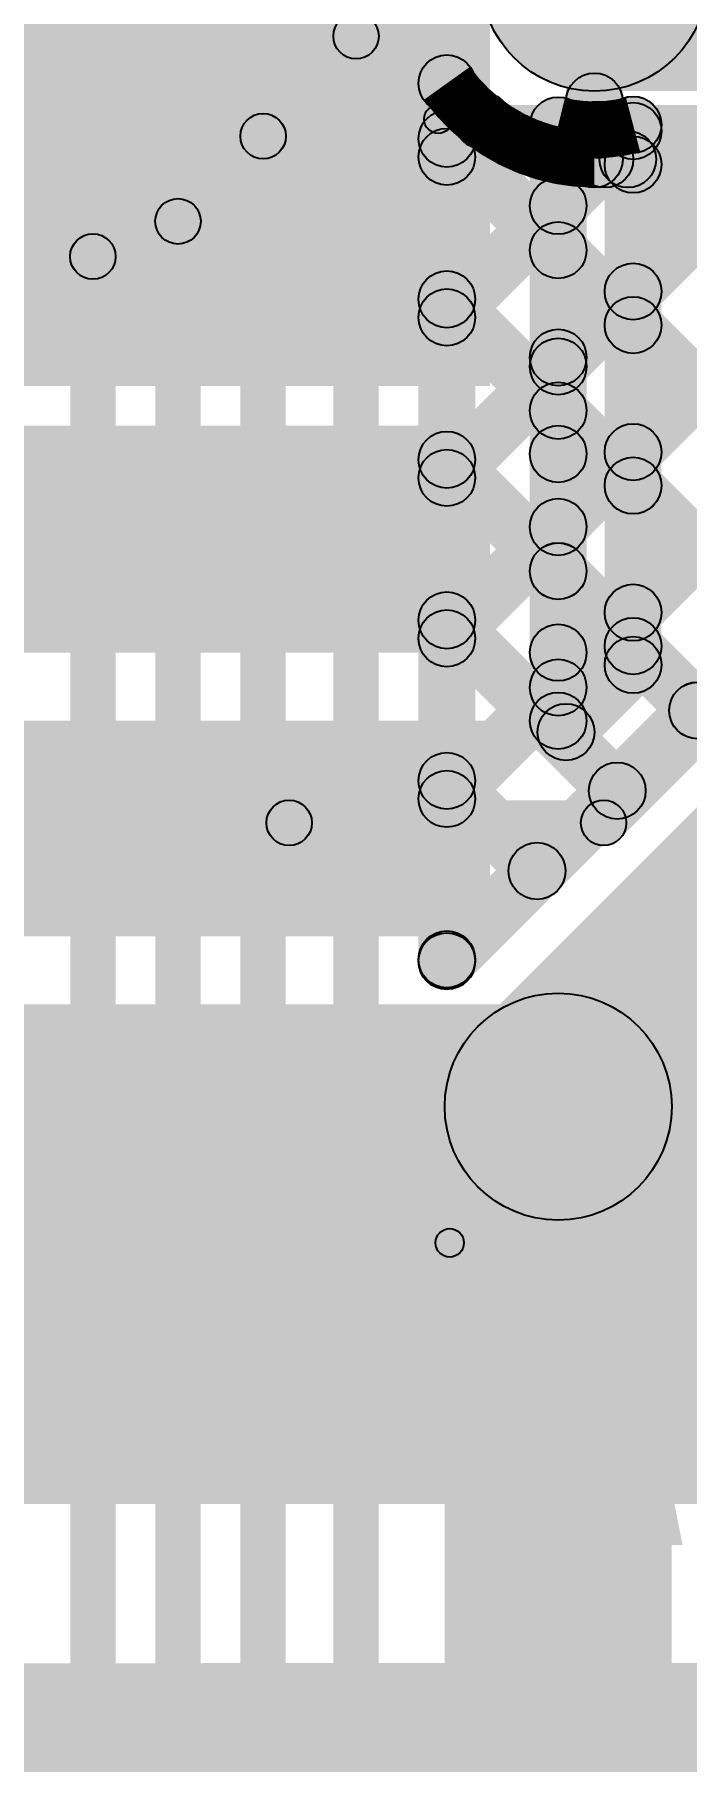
# Model space of a CAD drawing. Header units: millimetres. Extents: x -0.08 to 5.25, y -0.08 to 2.73.
# Drawn here: x 1.7667 to 1.8816, y 1.4186 to 1.7229 of the extents above; entities that cross this region are included whole.
import ezdxf

# ---------------------------------------------------------------- set-up
doc = ezdxf.new("R2010")
doc.units = ezdxf.units.MM
doc.header["$MEASUREMENT"] = 0
for name, color, linetype in [('BottomLayer', 5, 'Continuous'), ('TopLayer', 1, 'Continuous'), ('TopOverlay', 2, 'Continuous'), ('TopPaste', 8, 'Continuous'), ('TopSolder', 216, 'Continuous')]:
    doc.layers.add(name, color=color, linetype=linetype)

# ---------------------------------------------------------------- blocks, each defined once
blk = doc.blocks.new('MCP7940N_I_SN_44')
at = {"layer": 'TopLayer'}
for points in [[(-0.07579, 0.08681), (-0.07579, 0.06319), (-0.13681, 0.06319), (-0.13681, 0.08681)], [(0.13681, 0.08681), (0.13681, 0.06319), (0.07579, 0.06319), (0.07579, 0.08681)], [(-0.07579, 0.03681), (-0.07579, 0.01319), (-0.13681, 0.01319), (-0.13681, 0.03681)], [(0.13681, 0.03681), (0.13681, 0.01319), (0.07579, 0.01319), (0.07579, 0.03681)], [(-0.07579, -0.01319), (-0.07579, -0.03681), (-0.13681, -0.03681), (-0.13681, -0.01319)], [(0.13681, -0.01319), (0.13681, -0.03681), (0.07579, -0.03681), (0.07579, -0.01319)], [(-0.07579, -0.06319), (-0.07579, -0.08681), (-0.13681, -0.08681), (-0.13681, -0.06319)], [(0.13681, -0.06319), (0.13681, -0.08681), (0.07579, -0.08681), (0.07579, -0.06319)]]:
    blk.add_hatch(color=1, dxfattribs=at).paths.add_polyline_path(points)
at = {"layer": 'TopOverlay'}
h = blk.add_hatch(color=2, dxfattribs=at)
edge = h.paths.add_edge_path()
edge.add_arc((-0.126, 0.1), 0.005, 0, 360)
h = blk.add_hatch(color=2, dxfattribs=at)
edge = h.paths.add_edge_path()
edge.add_arc((-0.116, 0.1), 0.005, 0, 360)
h = blk.add_hatch(color=2, dxfattribs=at)
edge = h.paths.add_edge_path()
edge.add_arc((-0.077, 0.099), 0.0025, 0, 360)
for points in [[(0.078, 0.1015), (0.078, 0.0965), (-0.077, 0.0965), (-0.077, 0.1015)], [(0.08, -0.0965), (0.08, -0.1015), (-0.075, -0.1015), (-0.075, -0.0965)]]:
    blk.add_hatch(color=2, dxfattribs=at).paths.add_polyline_path(points)
h = blk.add_hatch(color=2, dxfattribs=at)
edge = h.paths.add_edge_path()
edge.add_arc((0.078, 0.099), 0.0025, 0, 360)
h = blk.add_hatch(color=2, dxfattribs=at)
edge = h.paths.add_edge_path()
edge.add_arc((-0.075, -0.099), 0.0025, 0, 360)
h = blk.add_hatch(color=2, dxfattribs=at)
edge = h.paths.add_edge_path()
edge.add_arc((0.08, -0.099), 0.0025, 0, 360)
at = {"layer": 'TopPaste'}
for points in [[(-0.07579, 0.08681), (-0.07579, 0.06319), (-0.13681, 0.06319), (-0.13681, 0.08681)], [(0.13681, 0.08681), (0.13681, 0.06319), (0.07579, 0.06319), (0.07579, 0.08681)], [(-0.07579, 0.03681), (-0.07579, 0.01319), (-0.13681, 0.01319), (-0.13681, 0.03681)], [(0.13681, 0.03681), (0.13681, 0.01319), (0.07579, 0.01319), (0.07579, 0.03681)], [(-0.07579, -0.01319), (-0.07579, -0.03681), (-0.13681, -0.03681), (-0.13681, -0.01319)], [(0.13681, -0.01319), (0.13681, -0.03681), (0.07579, -0.03681), (0.07579, -0.01319)], [(-0.07579, -0.06319), (-0.07579, -0.08681), (-0.13681, -0.08681), (-0.13681, -0.06319)], [(0.13681, -0.06319), (0.13681, -0.08681), (0.07579, -0.08681), (0.07579, -0.06319)]]:
    blk.add_hatch(color=8, dxfattribs=at).paths.add_polyline_path(points)
at = {"layer": 'TopSolder'}
for points in [[(-0.07179, 0.09081), (-0.07179, 0.05919), (-0.14081, 0.05919), (-0.14081, 0.09081)], [(0.14081, 0.09081), (0.14081, 0.05919), (0.07179, 0.05919), (0.07179, 0.09081)], [(-0.07179, 0.04081), (-0.07179, 0.00919), (-0.14081, 0.00919), (-0.14081, 0.04081)], [(0.14081, 0.04081), (0.14081, 0.00919), (0.07179, 0.00919), (0.07179, 0.04081)], [(-0.07179, -0.00919), (-0.07179, -0.04081), (-0.14081, -0.04081), (-0.14081, -0.00919)], [(0.14081, -0.00919), (0.14081, -0.04081), (0.07179, -0.04081), (0.07179, -0.00919)], [(-0.07179, -0.05919), (-0.07179, -0.09081), (-0.14081, -0.09081), (-0.14081, -0.05919)], [(0.14081, -0.05919), (0.14081, -0.09081), (0.07179, -0.09081), (0.07179, -0.05919)]]:
    blk.add_hatch(color=216, dxfattribs=at).paths.add_polyline_path(points)
at = {"layer": 'TopOverlay', "const_width": 0.01}
blk.add_lwpolyline([(-0.116, 0.1, 1), (-0.126, 0.1, 1)], format="xyb", close=True, dxfattribs=at)
at = {"layer": 'TopOverlay'}
for centre, radius in [((-0.126, 0.1), 0.005), ((-0.116, 0.1), 0.005), ((-0.077, 0.099), 0.0025), ((0.078, 0.099), 0.0025), ((-0.075, -0.099), 0.0025), ((0.08, -0.099), 0.0025)]:
    blk.add_circle(centre, radius, dxfattribs=at)

msp = doc.modelspace()

# ---------------------------------------------------------------- hatches: boundary and pattern name
at = {"layer": 'BottomLayer'}
for points in [[(1.77142, 1.76893), (1.77707, 1.77458), (1.82621, 1.72545), (1.82055, 1.71979)], [(1.84291, 1.55641), (1.83584, 1.56348), (2.04753, 1.77517), (2.0546, 1.76809)], [(1.84291, 1.55641), (1.83584, 1.56348), (2.04753, 1.77517), (2.0546, 1.76809)], [(1.75242, 1.75393), (1.75807, 1.75958), (1.80983, 1.70783), (1.80417, 1.70217)], [(1.86539, 1.71294), (1.86539, 1.75294), (1.95294, 1.75294), (1.95294, 1.71294)], [(1.73742, 1.73893), (1.74307, 1.74458), (1.79483, 1.69283), (1.78917, 1.68717)], [(1.84291, 1.5561), (1.83584, 1.56317), (2.01581, 1.74314), (2.02288, 1.73606)], [(1.84291, 1.5561), (1.83584, 1.56317), (2.01581, 1.74314), (2.02288, 1.73606)], [(1.7312, 1.72393), (1.73686, 1.72958), (1.77983, 1.68662), (1.77417, 1.68096)], [(1.87314, 1.51986), (1.84486, 1.54814), (2.02786, 1.73114), (2.05614, 1.70286)], [(1.82738, 0.73838), (1.81938, 0.73838), (1.81938, 1.72262), (1.82738, 1.72262)], [(1.84438, 1.55963), (1.83438, 1.55963), (1.83438, 1.71431), (1.84438, 1.71431)], [(1.84438, 1.55963), (1.83438, 1.55963), (1.83438, 1.71431), (1.84438, 1.71431)], [(1.84291, 1.69783), (1.83584, 1.7049), (1.84218, 1.71124), (1.84925, 1.70417)], [(1.84291, 1.69783), (1.83584, 1.7049), (1.84218, 1.71124), (1.84925, 1.70417)], [(1.83584, 1.70101), (1.84291, 1.70808), (1.91537, 1.63562), (1.9083, 1.62855)], [(1.83584, 1.70101), (1.84291, 1.70808), (1.91537, 1.63562), (1.9083, 1.62855)], [(1.811, 0.752), (1.803, 0.752), (1.803, 1.705), (1.811, 1.705)], [(1.84291, 1.61298), (1.83584, 1.62005), (1.92027, 1.70448), (1.92734, 1.69741)], [(1.84291, 1.64126), (1.83584, 1.64833), (1.89198, 1.70448), (1.89906, 1.69741)], [(1.84291, 1.58469), (1.83584, 1.59177), (1.94855, 1.70448), (1.95562, 1.69741)], [(1.84291, 1.66955), (1.83584, 1.67662), (1.8637, 1.70448), (1.87077, 1.69741)], [(1.84291, 1.61298), (1.83584, 1.62005), (1.92027, 1.70448), (1.92734, 1.69741)], [(1.84291, 1.66955), (1.83584, 1.67662), (1.8637, 1.70448), (1.87077, 1.69741)], [(1.84291, 1.5847), (1.83584, 1.59177), (1.94855, 1.70448), (1.95562, 1.69741)], [(1.84291, 1.64126), (1.83584, 1.64834), (1.89198, 1.70448), (1.89906, 1.69741)], [(1.86539, 1.69594), (1.86539, 1.70594), (1.95294, 1.70594), (1.95294, 1.69594)], [(1.86539, 1.69594), (1.86539, 1.70594), (1.95294, 1.70594), (1.95294, 1.69594)], [(1.86773, 1.69741), (1.8748, 1.70448), (1.92951, 1.64977), (1.92244, 1.6427)], [(1.86773, 1.69741), (1.8748, 1.70448), (1.92951, 1.64977), (1.92244, 1.6427)], [(1.796, 0.761), (1.788, 0.761), (1.788, 1.69), (1.796, 1.69)], [(1.781, 0.886), (1.773, 0.886), (1.773, 1.68379), (1.781, 1.68379)], [(1.83584, 1.67273), (1.84291, 1.6798), (1.90123, 1.62148), (1.89416, 1.61441)], [(1.83584, 1.67273), (1.84291, 1.6798), (1.90123, 1.62148), (1.89416, 1.61441)], [(1.83584, 1.64444), (1.84291, 1.65151), (1.88709, 1.60734), (1.88001, 1.60027)], [(1.83584, 1.64444), (1.84291, 1.65151), (1.88709, 1.60734), (1.88001, 1.60027)], [(1.83584, 1.61616), (1.84291, 1.62323), (1.87294, 1.5932), (1.86587, 1.58613)], [(1.83584, 1.61616), (1.84291, 1.62323), (1.87294, 1.5932), (1.86587, 1.58613)], [(1.83584, 1.58787), (1.84291, 1.59494), (1.8588, 1.57906), (1.85173, 1.57199)], [(1.83584, 1.58787), (1.84291, 1.59494), (1.8588, 1.57906), (1.85173, 1.57198)], [(1.879, 1.263), (1.839, 1.263), (1.839, 1.534), (1.879, 1.534)]]:
    msp.add_hatch(color=5, dxfattribs=at).paths.add_polyline_path(points)
h = msp.add_hatch(color=5, dxfattribs=at)
edge = h.paths.add_edge_path()
edge.add_arc((1.86539, 1.73294), 0.02, 0, 360)
h = msp.add_hatch(color=5, dxfattribs=at)
edge = h.paths.add_edge_path()
edge.add_arc((1.86539, 1.73294), 0.01181, 0, 360)
h = msp.add_hatch(color=5, dxfattribs=at)
edge = h.paths.add_edge_path()
edge.add_arc((1.82338, 1.72262), 0.004, 0, 360)
h = msp.add_hatch(color=5, dxfattribs=at)
edge = h.paths.add_edge_path()
edge.add_arc((1.82338, 1.72262), 0.004, 0, 360)
h = msp.add_hatch(color=5, dxfattribs=at)
edge = h.paths.add_edge_path()
edge.add_arc((1.83938, 1.71431), 0.005, 0, 360)
h = msp.add_hatch(color=5, dxfattribs=at)
edge = h.paths.add_edge_path()
edge.add_arc((1.83938, 1.71431), 0.005, 0, 360)
h = msp.add_hatch(color=5, dxfattribs=at)
edge = h.paths.add_edge_path()
edge.add_arc((1.83938, 1.71431), 0.005, 0, 360)
h = msp.add_hatch(color=5, dxfattribs=at)
edge = h.paths.add_edge_path()
edge.add_arc((1.83938, 1.71431), 0.005, 0, 360)
h = msp.add_hatch(color=5, dxfattribs=at)
edge = h.paths.add_edge_path()
edge.add_arc((1.84572, 1.70771), 0.005, 0, 360)
h = msp.add_hatch(color=5, dxfattribs=at)
edge = h.paths.add_edge_path()
edge.add_arc((1.84572, 1.70771), 0.005, 0, 360)
h = msp.add_hatch(color=5, dxfattribs=at)
edge = h.paths.add_edge_path()
edge.add_arc((1.807, 1.705), 0.004, 0, 360)
h = msp.add_hatch(color=5, dxfattribs=at)
edge = h.paths.add_edge_path()
edge.add_arc((1.807, 1.705), 0.004, 0, 360)
h = msp.add_hatch(color=5, dxfattribs=at)
edge = h.paths.add_edge_path()
edge.add_arc((1.83938, 1.70455), 0.005, 0, 360)
h = msp.add_hatch(color=5, dxfattribs=at)
edge = h.paths.add_edge_path()
edge.add_arc((1.83938, 1.70455), 0.005, 0, 360)
h = msp.add_hatch(color=5, dxfattribs=at)
edge = h.paths.add_edge_path()
edge.add_arc((1.83938, 1.70137), 0.005, 0, 360)
h = msp.add_hatch(color=5, dxfattribs=at)
edge = h.paths.add_edge_path()
edge.add_arc((1.83938, 1.70137), 0.005, 0, 360)
h = msp.add_hatch(color=5, dxfattribs=at)
edge = h.paths.add_edge_path()
edge.add_arc((1.86539, 1.70094), 0.005, 0, 360)
h = msp.add_hatch(color=5, dxfattribs=at)
edge = h.paths.add_edge_path()
edge.add_arc((1.86539, 1.70094), 0.005, 0, 360)
h = msp.add_hatch(color=5, dxfattribs=at)
edge = h.paths.add_edge_path()
edge.add_arc((1.86539, 1.70094), 0.005, 0, 360)
h = msp.add_hatch(color=5, dxfattribs=at)
edge = h.paths.add_edge_path()
edge.add_arc((1.86539, 1.70094), 0.005, 0, 360)
h = msp.add_hatch(color=5, dxfattribs=at)
edge = h.paths.add_edge_path()
edge.add_arc((1.86724, 1.70094), 0.005, 0, 360)
h = msp.add_hatch(color=5, dxfattribs=at)
edge = h.paths.add_edge_path()
edge.add_arc((1.86724, 1.70094), 0.005, 0, 360)
h = msp.add_hatch(color=5, dxfattribs=at)
edge = h.paths.add_edge_path()
edge.add_arc((1.87127, 1.70094), 0.005, 0, 360)
h = msp.add_hatch(color=5, dxfattribs=at)
edge = h.paths.add_edge_path()
edge.add_arc((1.87127, 1.70094), 0.005, 0, 360)
h = msp.add_hatch(color=5, dxfattribs=at)
edge = h.paths.add_edge_path()
edge.add_arc((1.792, 1.69), 0.004, 0, 360)
h = msp.add_hatch(color=5, dxfattribs=at)
edge = h.paths.add_edge_path()
edge.add_arc((1.792, 1.69), 0.004, 0, 360)
h = msp.add_hatch(color=5, dxfattribs=at)
edge = h.paths.add_edge_path()
edge.add_arc((1.777, 1.68379), 0.004, 0, 360)
h = msp.add_hatch(color=5, dxfattribs=at)
edge = h.paths.add_edge_path()
edge.add_arc((1.777, 1.68379), 0.004, 0, 360)
h = msp.add_hatch(color=5, dxfattribs=at)
edge = h.paths.add_edge_path()
edge.add_arc((1.83938, 1.67626), 0.005, 0, 360)
h = msp.add_hatch(color=5, dxfattribs=at)
edge = h.paths.add_edge_path()
edge.add_arc((1.83938, 1.67626), 0.005, 0, 360)
h = msp.add_hatch(color=5, dxfattribs=at)
edge = h.paths.add_edge_path()
edge.add_arc((1.83938, 1.67308), 0.005, 0, 360)
h = msp.add_hatch(color=5, dxfattribs=at)
edge = h.paths.add_edge_path()
edge.add_arc((1.83938, 1.67308), 0.005, 0, 360)
h = msp.add_hatch(color=5, dxfattribs=at)
edge = h.paths.add_edge_path()
edge.add_arc((1.83938, 1.64798), 0.005, 0, 360)
h = msp.add_hatch(color=5, dxfattribs=at)
edge = h.paths.add_edge_path()
edge.add_arc((1.83938, 1.64798), 0.005, 0, 360)
h = msp.add_hatch(color=5, dxfattribs=at)
edge = h.paths.add_edge_path()
edge.add_arc((1.83938, 1.6448), 0.005, 0, 360)
h = msp.add_hatch(color=5, dxfattribs=at)
edge = h.paths.add_edge_path()
edge.add_arc((1.83938, 1.6448), 0.005, 0, 360)
h = msp.add_hatch(color=5, dxfattribs=at)
edge = h.paths.add_edge_path()
edge.add_arc((1.83938, 1.61969), 0.005, 0, 360)
h = msp.add_hatch(color=5, dxfattribs=at)
edge = h.paths.add_edge_path()
edge.add_arc((1.83938, 1.61969), 0.005, 0, 360)
h = msp.add_hatch(color=5, dxfattribs=at)
edge = h.paths.add_edge_path()
edge.add_arc((1.83938, 1.61651), 0.005, 0, 360)
h = msp.add_hatch(color=5, dxfattribs=at)
edge = h.paths.add_edge_path()
edge.add_arc((1.83938, 1.61652), 0.005, 0, 360)
h = msp.add_hatch(color=5, dxfattribs=at)
edge = h.paths.add_edge_path()
edge.add_arc((1.88355, 1.60381), 0.005, 0, 360)
h = msp.add_hatch(color=5, dxfattribs=at)
edge = h.paths.add_edge_path()
edge.add_arc((1.88355, 1.6038), 0.005, 0, 360)
h = msp.add_hatch(color=5, dxfattribs=at)
edge = h.paths.add_edge_path()
edge.add_arc((1.83938, 1.59141), 0.005, 0, 360)
h = msp.add_hatch(color=5, dxfattribs=at)
edge = h.paths.add_edge_path()
edge.add_arc((1.83938, 1.59141), 0.005, 0, 360)
h = msp.add_hatch(color=5, dxfattribs=at)
edge = h.paths.add_edge_path()
edge.add_arc((1.86941, 1.58966), 0.005, 0, 360)
h = msp.add_hatch(color=5, dxfattribs=at)
edge = h.paths.add_edge_path()
edge.add_arc((1.86941, 1.58966), 0.005, 0, 360)
h = msp.add_hatch(color=5, dxfattribs=at)
edge = h.paths.add_edge_path()
edge.add_arc((1.83938, 1.58823), 0.005, 0, 360)
h = msp.add_hatch(color=5, dxfattribs=at)
edge = h.paths.add_edge_path()
edge.add_arc((1.83938, 1.58823), 0.005, 0, 360)
h = msp.add_hatch(color=5, dxfattribs=at)
edge = h.paths.add_edge_path()
edge.add_arc((1.85527, 1.57552), 0.005, 0, 360)
h = msp.add_hatch(color=5, dxfattribs=at)
edge = h.paths.add_edge_path()
edge.add_arc((1.85527, 1.57552), 0.005, 0, 360)
h = msp.add_hatch(color=5, dxfattribs=at)
edge = h.paths.add_edge_path()
edge.add_arc((1.83938, 1.55995), 0.005, 0, 360)
h = msp.add_hatch(color=5, dxfattribs=at)
edge = h.paths.add_edge_path()
edge.add_arc((1.83938, 1.55995), 0.005, 0, 360)
h = msp.add_hatch(color=5, dxfattribs=at)
edge = h.paths.add_edge_path()
edge.add_arc((1.83938, 1.55963), 0.005, 0, 360)
h = msp.add_hatch(color=5, dxfattribs=at)
edge = h.paths.add_edge_path()
edge.add_arc((1.83938, 1.55963), 0.005, 0, 360)
h = msp.add_hatch(color=5, dxfattribs=at)
edge = h.paths.add_edge_path()
edge.add_arc((1.83938, 1.55963), 0.005, 0, 360)
h = msp.add_hatch(color=5, dxfattribs=at)
edge = h.paths.add_edge_path()
edge.add_arc((1.83938, 1.55963), 0.005, 0, 360)
h = msp.add_hatch(color=5, dxfattribs=at)
edge = h.paths.add_edge_path()
edge.add_arc((1.859, 1.534), 0.02, 0, 360)
h = msp.add_hatch(color=5, dxfattribs=at)
edge = h.paths.add_edge_path()
edge.add_arc((1.859, 1.534), 0.02, 0, 360)
at = {"layer": 'TopLayer'}
h = msp.add_hatch(color=1, dxfattribs=at)
edge = h.paths.add_edge_path()
edge.add_arc((1.86539, 1.73294), 0.01181, 0, 360)
for points in [[(1.87039, 1.71113), (1.86039, 1.71113), (1.86039, 1.73294), (1.87039, 1.73294)], [(1.87039, 1.71113), (1.86039, 1.71113), (1.86039, 1.73294), (1.87039, 1.73294)], [(1.727, 1.661), (1.847, 1.661), (1.847, 1.729), (1.727, 1.729)], [(1.86254, 1.68917), (1.85546, 1.69624), (1.86867, 1.70945), (1.87574, 1.70237)], [(1.86254, 1.68917), (1.85546, 1.69624), (1.86867, 1.70945), (1.87574, 1.70237)], [(1.86253, 1.7026), (1.8696, 1.70967), (1.87574, 1.70354), (1.86867, 1.69647)], [(1.86253, 1.7026), (1.8696, 1.70967), (1.87574, 1.70354), (1.86867, 1.69647)], [(1.864, 1.666), (1.854, 1.666), (1.854, 1.7069), (1.864, 1.7069)], [(1.864, 1.666), (1.854, 1.666), (1.854, 1.7069), (1.864, 1.7069)], [(1.8772, 1.61183), (1.8672, 1.61183), (1.8672, 1.70701), (1.8772, 1.70701)], [(1.8772, 1.61183), (1.8672, 1.61183), (1.8672, 1.70701), (1.8772, 1.70701)], [(1.85546, 1.68139), (1.86254, 1.68846), (1.87574, 1.67526), (1.86867, 1.66818)], [(1.85546, 1.68139), (1.86254, 1.68846), (1.87574, 1.67525), (1.86867, 1.66818)], [(1.86254, 1.66089), (1.85546, 1.66796), (1.86867, 1.68116), (1.87574, 1.67409)], [(1.86254, 1.66089), (1.85546, 1.66796), (1.86867, 1.68116), (1.87574, 1.67409)], [(1.864, 1.649), (1.854, 1.649), (1.854, 1.666), (1.864, 1.666)], [(1.864, 1.649), (1.854, 1.649), (1.854, 1.666), (1.864, 1.666)], [(1.864, 1.649), (1.854, 1.649), (1.854, 1.666), (1.864, 1.666)], [(1.864, 1.649), (1.854, 1.649), (1.854, 1.666), (1.864, 1.666)], [(1.85546, 1.6531), (1.86254, 1.66018), (1.87574, 1.64697), (1.86867, 1.6399)], [(1.85546, 1.6531), (1.86254, 1.66017), (1.87574, 1.64697), (1.86867, 1.6399)], [(1.727, 1.614), (1.847, 1.614), (1.847, 1.654), (1.727, 1.654)], [(1.86254, 1.6326), (1.85546, 1.63967), (1.86867, 1.65288), (1.87574, 1.64581)], [(1.86254, 1.6326), (1.85546, 1.63967), (1.86867, 1.65288), (1.87574, 1.64581)], [(1.864, 1.614), (1.854, 1.614), (1.854, 1.649), (1.864, 1.649)], [(1.864, 1.614), (1.854, 1.614), (1.854, 1.649), (1.864, 1.649)], [(1.85546, 1.62482), (1.86254, 1.63189), (1.87574, 1.61869), (1.86867, 1.61162)], [(1.85546, 1.62482), (1.86254, 1.63189), (1.87574, 1.61869), (1.86867, 1.61161)], [(1.86254, 1.60432), (1.85546, 1.61139), (1.86867, 1.62459), (1.87574, 1.61752)], [(1.86254, 1.60432), (1.85546, 1.61139), (1.86867, 1.62459), (1.87574, 1.61752)], [(1.864, 1.602), (1.854, 1.602), (1.854, 1.614), (1.864, 1.614)], [(1.864, 1.602), (1.854, 1.602), (1.854, 1.614), (1.864, 1.614)], [(1.864, 1.602), (1.854, 1.602), (1.854, 1.614), (1.864, 1.614)], [(1.864, 1.602), (1.854, 1.602), (1.854, 1.614), (1.864, 1.614)], [(1.86391, 1.59646), (1.85684, 1.60354), (1.86867, 1.61537), (1.87574, 1.6083)], [(1.86391, 1.59646), (1.85684, 1.60354), (1.86867, 1.61537), (1.87574, 1.6083)], [(1.86983, 1.58117), (1.86417, 1.58683), (1.88538, 1.60803), (1.89103, 1.60238)], [(1.73, 1.564), (1.847, 1.564), (1.847, 1.602), (1.73, 1.602)], [(1.81159, 1.58), (1.81159, 1.588), (1.867, 1.588), (1.867, 1.58)], [(1.71, 1.464), (1.918, 1.464), (1.918, 1.552), (1.71, 1.552)], [(1.5125, 1.41375), (1.51249, 1.43575), (1.91004, 1.436), (1.91006, 1.414)]]:
    msp.add_hatch(color=1, dxfattribs=at).paths.add_polyline_path(points)
h = msp.add_hatch(color=1, dxfattribs=at)
edge = h.paths.add_edge_path()
edge.add_arc((1.86539, 1.71113), 0.005, 0, 360)
h = msp.add_hatch(color=1, dxfattribs=at)
edge = h.paths.add_edge_path()
edge.add_arc((1.86539, 1.71113), 0.005, 0, 360)
h = msp.add_hatch(color=1, dxfattribs=at)
edge = h.paths.add_edge_path()
edge.add_arc((1.859, 1.7069), 0.005, 0, 360)
h = msp.add_hatch(color=1, dxfattribs=at)
edge = h.paths.add_edge_path()
edge.add_arc((1.859, 1.7069), 0.005, 0, 360)
h = msp.add_hatch(color=1, dxfattribs=at)
edge = h.paths.add_edge_path()
edge.add_arc((1.859, 1.7069), 0.005, 0, 360)
h = msp.add_hatch(color=1, dxfattribs=at)
edge = h.paths.add_edge_path()
edge.add_arc((1.859, 1.7069), 0.005, 0, 360)
h = msp.add_hatch(color=1, dxfattribs=at)
edge = h.paths.add_edge_path()
edge.add_arc((1.86607, 1.70614), 0.005, 0, 360)
h = msp.add_hatch(color=1, dxfattribs=at)
edge = h.paths.add_edge_path()
edge.add_arc((1.86607, 1.70614), 0.005, 0, 360)
h = msp.add_hatch(color=1, dxfattribs=at)
edge = h.paths.add_edge_path()
edge.add_arc((1.8722, 1.70701), 0.005, 0, 360)
h = msp.add_hatch(color=1, dxfattribs=at)
edge = h.paths.add_edge_path()
edge.add_arc((1.8722, 1.70701), 0.005, 0, 360)
h = msp.add_hatch(color=1, dxfattribs=at)
edge = h.paths.add_edge_path()
edge.add_arc((1.8722, 1.70701), 0.005, 0, 360)
h = msp.add_hatch(color=1, dxfattribs=at)
edge = h.paths.add_edge_path()
edge.add_arc((1.8722, 1.70701), 0.005, 0, 360)
h = msp.add_hatch(color=1, dxfattribs=at)
edge = h.paths.add_edge_path()
edge.add_arc((1.8722, 1.70591), 0.005, 0, 360)
h = msp.add_hatch(color=1, dxfattribs=at)
edge = h.paths.add_edge_path()
edge.add_arc((1.8722, 1.70591), 0.005, 0, 360)
h = msp.add_hatch(color=1, dxfattribs=at)
edge = h.paths.add_edge_path()
edge.add_arc((1.8722, 1.7), 0.005, 0, 360)
h = msp.add_hatch(color=1, dxfattribs=at)
edge = h.paths.add_edge_path()
edge.add_arc((1.8722, 1.7), 0.005, 0, 360)
h = msp.add_hatch(color=1, dxfattribs=at)
edge = h.paths.add_edge_path()
edge.add_arc((1.859, 1.69271), 0.005, 0, 360)
h = msp.add_hatch(color=1, dxfattribs=at)
edge = h.paths.add_edge_path()
edge.add_arc((1.859, 1.69271), 0.005, 0, 360)
h = msp.add_hatch(color=1, dxfattribs=at)
edge = h.paths.add_edge_path()
edge.add_arc((1.859, 1.68492), 0.005, 0, 360)
h = msp.add_hatch(color=1, dxfattribs=at)
edge = h.paths.add_edge_path()
edge.add_arc((1.859, 1.68492), 0.005, 0, 360)
h = msp.add_hatch(color=1, dxfattribs=at)
edge = h.paths.add_edge_path()
edge.add_arc((1.8722, 1.67763), 0.005, 0, 360)
h = msp.add_hatch(color=1, dxfattribs=at)
edge = h.paths.add_edge_path()
edge.add_arc((1.8722, 1.67763), 0.005, 0, 360)
h = msp.add_hatch(color=1, dxfattribs=at)
edge = h.paths.add_edge_path()
edge.add_arc((1.8722, 1.67172), 0.005, 0, 360)
h = msp.add_hatch(color=1, dxfattribs=at)
edge = h.paths.add_edge_path()
edge.add_arc((1.8722, 1.67172), 0.005, 0, 360)
h = msp.add_hatch(color=1, dxfattribs=at)
edge = h.paths.add_edge_path()
edge.add_arc((1.859, 1.666), 0.005, 0, 360)
h = msp.add_hatch(color=1, dxfattribs=at)
edge = h.paths.add_edge_path()
edge.add_arc((1.859, 1.666), 0.005, 0, 360)
h = msp.add_hatch(color=1, dxfattribs=at)
edge = h.paths.add_edge_path()
edge.add_arc((1.859, 1.666), 0.005, 0, 360)
h = msp.add_hatch(color=1, dxfattribs=at)
edge = h.paths.add_edge_path()
edge.add_arc((1.859, 1.666), 0.005, 0, 360)
h = msp.add_hatch(color=1, dxfattribs=at)
edge = h.paths.add_edge_path()
edge.add_arc((1.859, 1.666), 0.005, 0, 360)
h = msp.add_hatch(color=1, dxfattribs=at)
edge = h.paths.add_edge_path()
edge.add_arc((1.859, 1.666), 0.005, 0, 360)
h = msp.add_hatch(color=1, dxfattribs=at)
edge = h.paths.add_edge_path()
edge.add_arc((1.859, 1.66442), 0.005, 0, 360)
h = msp.add_hatch(color=1, dxfattribs=at)
edge = h.paths.add_edge_path()
edge.add_arc((1.859, 1.66442), 0.005, 0, 360)
h = msp.add_hatch(color=1, dxfattribs=at)
edge = h.paths.add_edge_path()
edge.add_arc((1.859, 1.65664), 0.005, 0, 360)
h = msp.add_hatch(color=1, dxfattribs=at)
edge = h.paths.add_edge_path()
edge.add_arc((1.859, 1.65664), 0.005, 0, 360)
h = msp.add_hatch(color=1, dxfattribs=at)
edge = h.paths.add_edge_path()
edge.add_arc((1.859, 1.649), 0.005, 0, 360)
h = msp.add_hatch(color=1, dxfattribs=at)
edge = h.paths.add_edge_path()
edge.add_arc((1.859, 1.649), 0.005, 0, 360)
h = msp.add_hatch(color=1, dxfattribs=at)
edge = h.paths.add_edge_path()
edge.add_arc((1.859, 1.649), 0.005, 0, 360)
h = msp.add_hatch(color=1, dxfattribs=at)
edge = h.paths.add_edge_path()
edge.add_arc((1.859, 1.649), 0.005, 0, 360)
h = msp.add_hatch(color=1, dxfattribs=at)
edge = h.paths.add_edge_path()
edge.add_arc((1.859, 1.649), 0.005, 0, 360)
h = msp.add_hatch(color=1, dxfattribs=at)
edge = h.paths.add_edge_path()
edge.add_arc((1.859, 1.649), 0.005, 0, 360)
h = msp.add_hatch(color=1, dxfattribs=at)
edge = h.paths.add_edge_path()
edge.add_arc((1.8722, 1.64934), 0.005, 0, 360)
h = msp.add_hatch(color=1, dxfattribs=at)
edge = h.paths.add_edge_path()
edge.add_arc((1.8722, 1.64934), 0.005, 0, 360)
h = msp.add_hatch(color=1, dxfattribs=at)
edge = h.paths.add_edge_path()
edge.add_arc((1.8722, 1.64344), 0.005, 0, 360)
h = msp.add_hatch(color=1, dxfattribs=at)
edge = h.paths.add_edge_path()
edge.add_arc((1.8722, 1.64343), 0.005, 0, 360)
h = msp.add_hatch(color=1, dxfattribs=at)
edge = h.paths.add_edge_path()
edge.add_arc((1.859, 1.63614), 0.005, 0, 360)
h = msp.add_hatch(color=1, dxfattribs=at)
edge = h.paths.add_edge_path()
edge.add_arc((1.859, 1.63614), 0.005, 0, 360)
h = msp.add_hatch(color=1, dxfattribs=at)
edge = h.paths.add_edge_path()
edge.add_arc((1.859, 1.62836), 0.005, 0, 360)
h = msp.add_hatch(color=1, dxfattribs=at)
edge = h.paths.add_edge_path()
edge.add_arc((1.859, 1.62835), 0.005, 0, 360)
h = msp.add_hatch(color=1, dxfattribs=at)
edge = h.paths.add_edge_path()
edge.add_arc((1.8722, 1.62106), 0.005, 0, 360)
h = msp.add_hatch(color=1, dxfattribs=at)
edge = h.paths.add_edge_path()
edge.add_arc((1.8722, 1.62106), 0.005, 0, 360)
h = msp.add_hatch(color=1, dxfattribs=at)
edge = h.paths.add_edge_path()
edge.add_arc((1.859, 1.614), 0.005, 0, 360)
h = msp.add_hatch(color=1, dxfattribs=at)
edge = h.paths.add_edge_path()
edge.add_arc((1.859, 1.614), 0.005, 0, 360)
h = msp.add_hatch(color=1, dxfattribs=at)
edge = h.paths.add_edge_path()
edge.add_arc((1.859, 1.614), 0.005, 0, 360)
h = msp.add_hatch(color=1, dxfattribs=at)
edge = h.paths.add_edge_path()
edge.add_arc((1.859, 1.614), 0.005, 0, 360)
h = msp.add_hatch(color=1, dxfattribs=at)
edge = h.paths.add_edge_path()
edge.add_arc((1.859, 1.614), 0.005, 0, 360)
h = msp.add_hatch(color=1, dxfattribs=at)
edge = h.paths.add_edge_path()
edge.add_arc((1.859, 1.614), 0.005, 0, 360)
h = msp.add_hatch(color=1, dxfattribs=at)
edge = h.paths.add_edge_path()
edge.add_arc((1.8722, 1.61515), 0.005, 0, 360)
h = msp.add_hatch(color=1, dxfattribs=at)
edge = h.paths.add_edge_path()
edge.add_arc((1.8722, 1.61515), 0.005, 0, 360)
h = msp.add_hatch(color=1, dxfattribs=at)
edge = h.paths.add_edge_path()
edge.add_arc((1.8722, 1.61183), 0.005, 0, 360)
h = msp.add_hatch(color=1, dxfattribs=at)
edge = h.paths.add_edge_path()
edge.add_arc((1.8722, 1.61183), 0.005, 0, 360)
h = msp.add_hatch(color=1, dxfattribs=at)
edge = h.paths.add_edge_path()
edge.add_arc((1.8722, 1.61183), 0.005, 0, 360)
h = msp.add_hatch(color=1, dxfattribs=at)
edge = h.paths.add_edge_path()
edge.add_arc((1.8722, 1.61183), 0.005, 0, 360)
h = msp.add_hatch(color=1, dxfattribs=at)
edge = h.paths.add_edge_path()
edge.add_arc((1.859, 1.60785), 0.005, 0, 360)
h = msp.add_hatch(color=1, dxfattribs=at)
edge = h.paths.add_edge_path()
edge.add_arc((1.859, 1.60785), 0.005, 0, 360)
h = msp.add_hatch(color=1, dxfattribs=at)
edge = h.paths.add_edge_path()
edge.add_arc((1.859, 1.602), 0.005, 0, 360)
h = msp.add_hatch(color=1, dxfattribs=at)
edge = h.paths.add_edge_path()
edge.add_arc((1.859, 1.602), 0.005, 0, 360)
h = msp.add_hatch(color=1, dxfattribs=at)
edge = h.paths.add_edge_path()
edge.add_arc((1.859, 1.602), 0.005, 0, 360)
h = msp.add_hatch(color=1, dxfattribs=at)
edge = h.paths.add_edge_path()
edge.add_arc((1.859, 1.602), 0.005, 0, 360)
h = msp.add_hatch(color=1, dxfattribs=at)
edge = h.paths.add_edge_path()
edge.add_arc((1.86037, 1.6), 0.005, 0, 360)
h = msp.add_hatch(color=1, dxfattribs=at)
edge = h.paths.add_edge_path()
edge.add_arc((1.86037, 1.6), 0.005, 0, 360)
h = msp.add_hatch(color=1, dxfattribs=at)
edge = h.paths.add_edge_path()
edge.add_arc((1.81159, 1.584), 0.004, 0, 360)
h = msp.add_hatch(color=1, dxfattribs=at)
edge = h.paths.add_edge_path()
edge.add_arc((1.867, 1.584), 0.004, 0, 360)
h = msp.add_hatch(color=1, dxfattribs=at)
edge = h.paths.add_edge_path()
edge.add_arc((1.867, 1.584), 0.004, 0, 360)

# ---------------------------------------------------------------- linework, layer by layer
at = {"layer": 'BottomLayer', "const_width": 0.01}
msp.add_lwpolyline([(1.86539, 1.70094, -0.241871), (1.83938, 1.71431)], format="xyb", dxfattribs=at)
msp.add_lwpolyline([(1.86539, 1.70094, -0.241871), (1.83938, 1.71431)], format="xyb", dxfattribs=at)
at = {"layer": 'BottomLayer'}
for centre, radius in [((1.86539, 1.73294), 0.02), ((1.82338, 1.72262), 0.004), ((1.82338, 1.72262), 0.004), ((1.83938, 1.71431), 0.005), ((1.83938, 1.71431), 0.005), ((1.83938, 1.71431), 0.005), ((1.83938, 1.71431), 0.005), ((1.84572, 1.70771), 0.005), ((1.84572, 1.70771), 0.005), ((1.807, 1.705), 0.004), ((1.807, 1.705), 0.004), ((1.83938, 1.70455), 0.005), ((1.83938, 1.70455), 0.005), ((1.83938, 1.70137), 0.005), ((1.83938, 1.70137), 0.005), ((1.86539, 1.70094), 0.005), ((1.86539, 1.70094), 0.005), ((1.86539, 1.70094), 0.005), ((1.86539, 1.70094), 0.005), ((1.86724, 1.70094), 0.005), ((1.86724, 1.70094), 0.005), ((1.87127, 1.70094), 0.005), ((1.87127, 1.70094), 0.005), ((1.792, 1.69), 0.004), ((1.792, 1.69), 0.004), ((1.777, 1.68379), 0.004), ((1.777, 1.68379), 0.004), ((1.83938, 1.67626), 0.005), ((1.83938, 1.67626), 0.005), ((1.83938, 1.67308), 0.005), ((1.83938, 1.67308), 0.005), ((1.83938, 1.64798), 0.005), ((1.83938, 1.64798), 0.005), ((1.83938, 1.6448), 0.005), ((1.83938, 1.6448), 0.005), ((1.83938, 1.61969), 0.005), ((1.83938, 1.61969), 0.005), ((1.83938, 1.61652), 0.005), ((1.83938, 1.61651), 0.005), ((1.88355, 1.60381), 0.005), ((1.88355, 1.6038), 0.005), ((1.83938, 1.59141), 0.005), ((1.83938, 1.59141), 0.005), ((1.86941, 1.58966), 0.005), ((1.86941, 1.58966), 0.005), ((1.83938, 1.58823), 0.005), ((1.83938, 1.58823), 0.005), ((1.85527, 1.57552), 0.005), ((1.85527, 1.57552), 0.005), ((1.83938, 1.55995), 0.005), ((1.83938, 1.55995), 0.005), ((1.83938, 1.55963), 0.005), ((1.83938, 1.55963), 0.005), ((1.83938, 1.55963), 0.005), ((1.83938, 1.55963), 0.005), ((1.859, 1.534), 0.02), ((1.859, 1.534), 0.02)]:
    msp.add_circle(centre, radius, dxfattribs=at)
at = {"layer": 'TopLayer', "const_width": 0.01}
msp.add_lwpolyline([(1.8722, 1.70701, -0.125054), (1.859, 1.7069)], format="xyb", dxfattribs=at)
msp.add_lwpolyline([(1.8722, 1.70701, -0.125054), (1.859, 1.7069)], format="xyb", dxfattribs=at)
at = {"layer": 'TopLayer'}
for centre, radius in [((1.86539, 1.71113), 0.005), ((1.86539, 1.71113), 0.005), ((1.859, 1.7069), 0.005), ((1.859, 1.7069), 0.005), ((1.859, 1.7069), 0.005), ((1.859, 1.7069), 0.005), ((1.86607, 1.70614), 0.005), ((1.86607, 1.70614), 0.005), ((1.8722, 1.70701), 0.005), ((1.8722, 1.70701), 0.005), ((1.8722, 1.70701), 0.005), ((1.8722, 1.70701), 0.005), ((1.8722, 1.70591), 0.005), ((1.8722, 1.70591), 0.005), ((1.8722, 1.7), 0.005), ((1.8722, 1.7), 0.005), ((1.859, 1.69271), 0.005), ((1.859, 1.69271), 0.005), ((1.859, 1.68492), 0.005), ((1.859, 1.68492), 0.005), ((1.8722, 1.67763), 0.005), ((1.8722, 1.67763), 0.005), ((1.8722, 1.67172), 0.005), ((1.8722, 1.67172), 0.005), ((1.859, 1.666), 0.005), ((1.859, 1.666), 0.005), ((1.859, 1.666), 0.005), ((1.859, 1.666), 0.005), ((1.859, 1.666), 0.005), ((1.859, 1.666), 0.005), ((1.859, 1.66442), 0.005), ((1.859, 1.66442), 0.005), ((1.859, 1.65664), 0.005), ((1.859, 1.65664), 0.005), ((1.859, 1.649), 0.005), ((1.859, 1.649), 0.005), ((1.859, 1.649), 0.005), ((1.859, 1.649), 0.005), ((1.859, 1.649), 0.005), ((1.859, 1.649), 0.005), ((1.8722, 1.64934), 0.005), ((1.8722, 1.64934), 0.005), ((1.8722, 1.64344), 0.005), ((1.8722, 1.64343), 0.005), ((1.859, 1.63614), 0.005), ((1.859, 1.63614), 0.005), ((1.859, 1.62836), 0.005), ((1.859, 1.62835), 0.005), ((1.8722, 1.62106), 0.005), ((1.8722, 1.62106), 0.005), ((1.859, 1.614), 0.005), ((1.859, 1.614), 0.005), ((1.859, 1.614), 0.005), ((1.859, 1.614), 0.005), ((1.859, 1.614), 0.005), ((1.859, 1.614), 0.005), ((1.8722, 1.61515), 0.005), ((1.8722, 1.61515), 0.005), ((1.8722, 1.61183), 0.005), ((1.8722, 1.61183), 0.005), ((1.8722, 1.61183), 0.005), ((1.8722, 1.61183), 0.005), ((1.859, 1.60785), 0.005), ((1.859, 1.60785), 0.005), ((1.859, 1.602), 0.005), ((1.859, 1.602), 0.005), ((1.859, 1.602), 0.005), ((1.859, 1.602), 0.005), ((1.86037, 1.6), 0.005), ((1.86037, 1.6), 0.005), ((1.81159, 1.584), 0.004), ((1.867, 1.584), 0.004), ((1.867, 1.584), 0.004)]:
    msp.add_circle(centre, radius, dxfattribs=at)

# ---------------------------------------------------------------- block references
at = {"rotation": 180}
msp.add_blockref('MCP7940N_I_SN_44', (1.91789, 1.609), dxfattribs=at)

# ---------------------------------------------------------------- texts
at = {"layer": 'TopOverlay', "text_generation_flag": 2}
msp.add_text('#', height=0.04, rotation=180, dxfattribs=at).set_placement((1.867, 1.4965))

doc.saveas('drawing.dxf')
